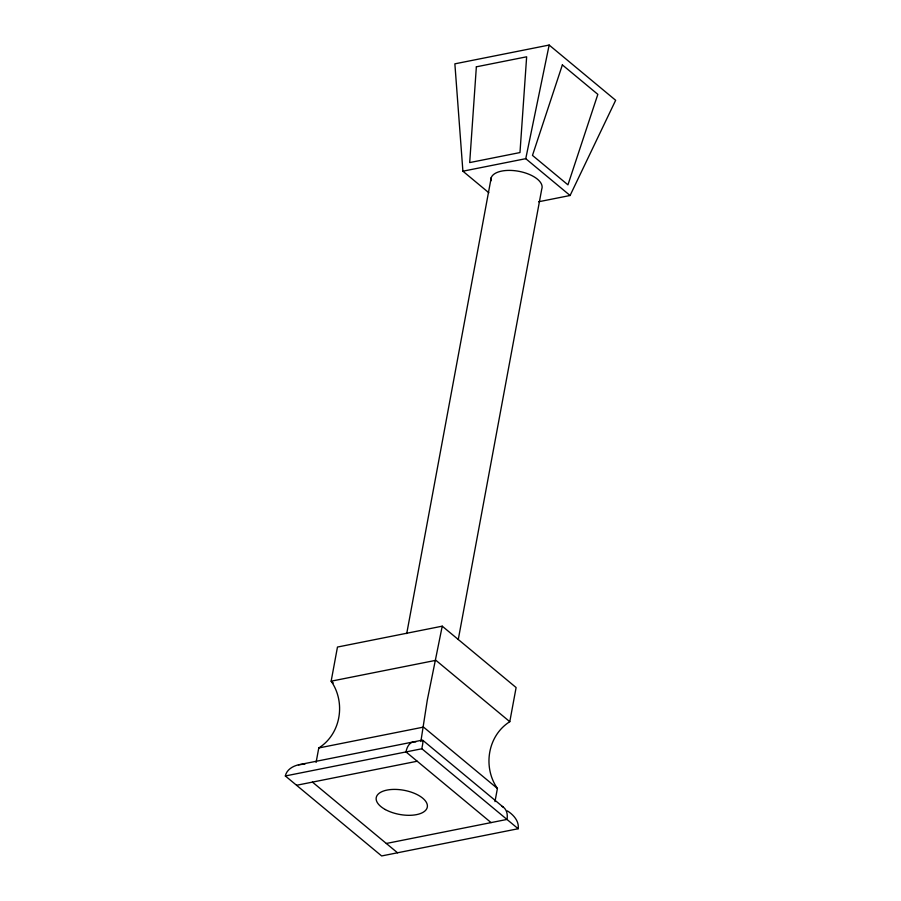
<?xml version="1.0" encoding="UTF-8"?>
<svg xmlns="http://www.w3.org/2000/svg" width="901" height="901" viewBox="0 0 901 901"><rect width="100%" height="100%" fill="white"/><g stroke="black" fill="none" stroke-linecap="round" stroke-linejoin="round"><path stroke-width="1.35" d="M503.265 807.138L422.558 740.093L298.456 764.825C292.712 766.132 286.586 769.758 285.347 775.964L381.641 855.95L518.176 828.74C519.336 821.115 513.356 814.684 507.376 810.889M518.176 828.74L421.882 748.765C421.803 747.154 424.247 739.698 421.916 740.69M316.093 762.415L318.774 747.965C341.017 733.932 345.916 702.386 331.151 681.19L337.47 647.053L442.233 626.172L516.115 687.553L509.786 721.69C487.542 735.723 482.643 767.269 497.408 788.465L494.976 801.597M406.723 633.583L491.225 177.621M420.857 741.534L427.277 700.212L442.233 626.172M458.271 639.519L541.749 189.075A25.971 12.276 10.5 0 0 517.523 171.077A25.971 12.276 10.5 0 0 490.955 180.831M549.159 45.05L615.653 100.281L570.085 195.494L525.756 158.677L549.159 45.05L454.87 63.836L462.9 171.201L488.849 192.758M462.9 171.201L525.756 158.677M538.652 201.756L570.085 195.494M318.774 747.965L423.526 727.096L497.408 788.465M285.347 775.964L421.882 748.765M296.553 785.278L417.197 761.232M386.326 843.471L506.97 819.437A19.698 13.256 -50.3 0 0 501.767 806.237M298.456 764.825L305 763.98M509.786 721.69L435.904 660.32L331.151 681.19L333.291 682.969M491.09 822.602L405.991 751.93A19.698 11.206 78.7 0 1 415.834 741.906M312.444 782.102L397.532 852.785M476.359 66.82L469.691 162.585L519.978 152.562L526.646 56.797L476.359 66.82M562.37 64.895L532.48 155.4L567.945 184.851L597.836 94.357L562.37 64.895M385.346 809.56A25.971 12.276 10.5 0 0 427.029 808.084A25.971 12.276 10.5 0 0 392.915 789.422A25.971 12.276 10.5 0 0 385.346 809.56"/></g></svg>
